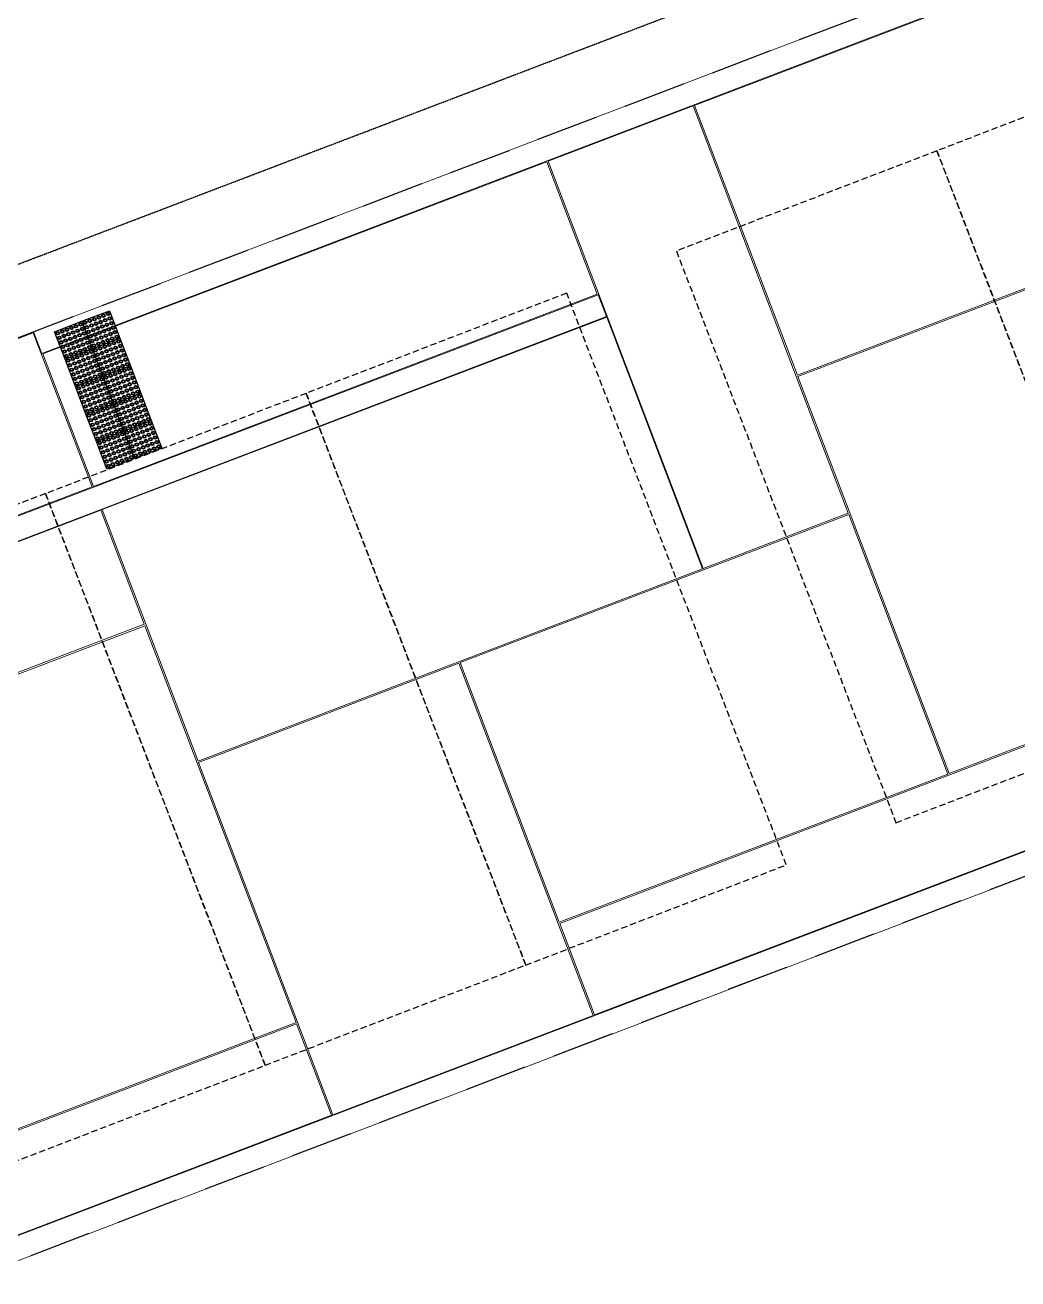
# Model space of a CAD drawing. Header units: millimetres. Extents: x 832728086 to 834530684, y 817551485 to 818349469.
# Drawn here: x 834497992 to 834508128, y 817900382 to 817913177 of the extents above; entities that cross this region are included whole.
import ezdxf

# ---------------------------------------------------------------- set-up
doc = ezdxf.new("R2010")
doc.units = ezdxf.units.MM
doc.header["$LTSCALE"] = 100
doc.linetypes.add('architecture 2$0$HIDDEN', pattern=[9.525, 6.35, -3.175])
doc.linetypes.add('Hidden', pattern=[9.525, 6.35, -3.175])
doc.layers.add('+C-160', color=160, linetype='Hidden')
doc.layers.add('000-Tactile-l', color=8, linetype='Continuous')
doc.layers.add('000-helpline', color=30, linetype='Continuous', lineweight=30, plot=False)
doc.layers.add('architecture 2$0$126-concrete slabs-b', color=3, linetype='Continuous', lineweight=13)
doc.layers.add('architecture 2$0$191-elevation1', color=1, linetype='Continuous', lineweight=13)

# ---------------------------------------------------------------- blocks, each defined once
blk = doc.blocks.new('tactile')
at = {"layer": '000-helpline', "ltscale": 0.015}
for points in [[(834498.349, 817910.097), (834498.629, 817910.204), (834498.736, 817909.924), (834498.456, 817909.817)], [(834498.629, 817910.204), (834498.909, 817910.311), (834499.016, 817910.031), (834498.736, 817909.924)], [(834498.736, 817909.924), (834499.016, 817910.031), (834499.123, 817909.75), (834498.843, 817909.644)], [(834498.456, 817909.817), (834498.736, 817909.924), (834498.843, 817909.644), (834498.563, 817909.537)], [(834498.843, 817909.644), (834499.123, 817909.75), (834499.23, 817909.47), (834498.95, 817909.363)], [(834498.563, 817909.537), (834498.843, 817909.644), (834498.95, 817909.363), (834498.669, 817909.256)], [(834498.95, 817909.363), (834499.23, 817909.47), (834499.337, 817909.19), (834499.057, 817909.083)], [(834498.669, 817909.256), (834498.95, 817909.363), (834499.057, 817909.083), (834498.776, 817908.976)], [(834499.057, 817909.083), (834499.337, 817909.19), (834499.444, 817908.909), (834499.164, 817908.803)], [(834498.776, 817908.976), (834499.057, 817909.083), (834499.164, 817908.803), (834498.883, 817908.696)]]:
    blk.add_lwpolyline(points, close=True, dxfattribs=at)
at = {"layer": '000-Tactile-l', "ltscale": 0.015}
for centre, radius in [((834498.661, 817910.19), 0.0175), ((834498.708, 817910.208), 0.0175), ((834498.708, 817910.208), 0.0125), ((834498.755, 817910.225), 0.0175), ((834498.755, 817910.225), 0.0125), ((834498.802, 817910.243), 0.0175), ((834498.802, 817910.243), 0.0125), ((834498.819, 817910.196), 0.0175), ((834498.819, 817910.196), 0.0125), ((834498.848, 817910.261), 0.0175), ((834498.848, 817910.261), 0.0125), ((834498.866, 817910.214), 0.0175), ((834498.866, 817910.214), 0.0125), ((834498.895, 817910.279), 0.0175), ((834498.895, 817910.279), 0.0125), ((834498.913, 817910.232), 0.0175), ((834498.913, 817910.232), 0.0125), ((834498.381, 817910.083), 0.0175), ((834498.381, 817910.083), 0.0125), ((834498.428, 817910.101), 0.0175), ((834498.428, 817910.101), 0.0125), ((834498.475, 817910.118), 0.0175), ((834498.475, 817910.118), 0.0125), ((834498.492, 817910.072), 0.0175), ((834498.492, 817910.072), 0.0125), ((834498.521, 817910.136), 0.0175), ((834498.521, 817910.136), 0.0125), ((834498.539, 817910.09), 0.0175), ((834498.539, 817910.09), 0.0125), ((834498.568, 817910.154), 0.0175), ((834498.568, 817910.154), 0.0125), ((834498.586, 817910.107), 0.0175), ((834498.586, 817910.107), 0.0125), ((834498.604, 817910.061), 0.0175), ((834498.615, 817910.172), 0.0175), ((834498.615, 817910.172), 0.0125), ((834498.633, 817910.125), 0.0175), ((834498.633, 817910.125), 0.0125), ((834498.65, 817910.078), 0.0175), ((834498.65, 817910.078), 0.0125), ((834498.661, 817910.19), 0.0125), ((834498.679, 817910.143), 0.0175), ((834498.679, 817910.143), 0.0125), ((834498.697, 817910.096), 0.0175), ((834498.697, 817910.096), 0.0125), ((834498.726, 817910.161), 0.0175), ((834498.726, 817910.161), 0.0125), ((834498.744, 817910.114), 0.0175), ((834498.744, 817910.114), 0.0125), ((834498.762, 817910.067), 0.0175), ((834498.762, 817910.067), 0.0125), ((834498.773, 817910.179), 0.0175), ((834498.773, 817910.179), 0.0125), ((834498.79, 817910.132), 0.0175), ((834498.79, 817910.132), 0.0125), ((834498.808, 817910.085), 0.0175), ((834498.808, 817910.085), 0.0125), ((834498.837, 817910.15), 0.0175), ((834498.837, 817910.15), 0.0125), ((834498.855, 817910.103), 0.0175), ((834498.855, 817910.103), 0.0125), ((834498.884, 817910.168), 0.0175), ((834498.884, 817910.168), 0.0125), ((834498.902, 817910.121), 0.0175), ((834498.902, 817910.121), 0.0125), ((834498.92, 817910.074), 0.0175), ((834498.92, 817910.074), 0.0125), ((834498.931, 817910.185), 0.0175), ((834498.931, 817910.185), 0.0125), ((834498.948, 817910.139), 0.0175), ((834498.948, 817910.139), 0.0125), ((834498.966, 817910.092), 0.0175), ((834498.966, 817910.092), 0.0125), ((834498.399, 817910.036), 0.0175), ((834498.399, 817910.036), 0.0125), ((834498.417, 817909.989), 0.0175), ((834498.417, 817909.989), 0.0125), ((834498.435, 817909.943), 0.0175), ((834498.435, 817909.943), 0.0125), ((834498.446, 817910.054), 0.0175), ((834498.446, 817910.054), 0.0125), ((834498.463, 817910.007), 0.0175), ((834498.463, 817910.007), 0.0125), ((834498.481, 817909.96), 0.0175), ((834498.481, 817909.96), 0.0125), ((834498.51, 817910.025), 0.0175), ((834498.51, 817910.025), 0.0125), ((834498.528, 817909.978), 0.0175), ((834498.528, 817909.978), 0.0125), ((834498.546, 817909.932), 0.0175), ((834498.557, 817910.043), 0.0175), ((834498.557, 817910.043), 0.0125), ((834498.575, 817909.996), 0.0175), ((834498.575, 817909.996), 0.0125), ((834498.593, 817909.949), 0.0175), ((834498.593, 817909.949), 0.0125), ((834498.604, 817910.061), 0.0125), ((834498.621, 817910.014), 0.0175), ((834498.621, 817910.014), 0.0125), ((834498.639, 817909.967), 0.0175), ((834498.639, 817909.967), 0.0125), ((834498.668, 817910.032), 0.0175), ((834498.668, 817910.032), 0.0125), ((834498.686, 817909.985), 0.0175), ((834498.686, 817909.985), 0.0125), ((834498.704, 817909.938), 0.0175), ((834498.704, 817909.938), 0.0125), ((834498.715, 817910.05), 0.0175), ((834498.715, 817910.05), 0.0125), ((834498.733, 817910.003), 0.0175), ((834498.733, 817910.003), 0.0125), ((834498.75, 817909.956), 0.0175), ((834498.75, 817909.956), 0.0125), ((834498.779, 817910.021), 0.0175), ((834498.779, 817910.021), 0.0125), ((834498.797, 817909.974), 0.0175), ((834498.797, 817909.974), 0.0125), ((834498.826, 817910.038), 0.0175), ((834498.826, 817910.038), 0.0125), ((834498.844, 817909.992), 0.0175), ((834498.844, 817909.992), 0.0125), ((834498.862, 817909.945), 0.0175), ((834498.862, 817909.945), 0.0125), ((834498.873, 817910.056), 0.0175), ((834498.873, 817910.056), 0.0125), ((834498.891, 817910.01), 0.0175), ((834498.891, 817910.01), 0.0125), ((834498.908, 817909.963), 0.0175), ((834498.908, 817909.963), 0.0125), ((834498.937, 817910.027), 0.0175), ((834498.937, 817910.027), 0.0125), ((834498.955, 817909.981), 0.0175), ((834498.955, 817909.981), 0.0125), ((834498.973, 817909.934), 0.0175), ((834498.984, 817910.045), 0.0175), ((834498.984, 817910.045), 0.0125), ((834499.002, 817909.998), 0.0175), ((834499.002, 817909.998), 0.0125), ((834499.02, 817909.952), 0.0175), ((834499.02, 817909.952), 0.0125), ((834498.452, 817909.896), 0.0175), ((834498.452, 817909.896), 0.0125), ((834498.47, 817909.849), 0.0175), ((834498.47, 817909.849), 0.0125), ((834498.488, 817909.803), 0.0175), ((834498.499, 817909.914), 0.0175), ((834498.499, 817909.914), 0.0125), ((834498.517, 817909.867), 0.0175), ((834498.517, 817909.867), 0.0125), ((834498.535, 817909.82), 0.0175), ((834498.535, 817909.82), 0.0125), ((834498.546, 817909.932), 0.0125), ((834498.564, 817909.885), 0.0175), ((834498.564, 817909.885), 0.0125), ((834498.581, 817909.838), 0.0175), ((834498.581, 817909.838), 0.0125), ((834498.61, 817909.903), 0.0175), ((834498.61, 817909.903), 0.0125), ((834498.628, 817909.856), 0.0175), ((834498.628, 817909.856), 0.0125), ((834498.646, 817909.809), 0.0175), ((834498.646, 817909.809), 0.0125), ((834498.657, 817909.92), 0.0175), ((834498.657, 817909.92), 0.0125), ((834498.675, 817909.874), 0.0175), ((834498.675, 817909.874), 0.0125), ((834498.693, 817909.827), 0.0175), ((834498.693, 817909.827), 0.0125), ((834498.722, 817909.892), 0.0175), ((834498.722, 817909.892), 0.0125), ((834498.739, 817909.845), 0.0175), ((834498.739, 817909.845), 0.0125), ((834498.768, 817909.909), 0.0175), ((834498.768, 817909.909), 0.0125), ((834498.786, 817909.863), 0.0175), ((834498.786, 817909.863), 0.0125), ((834498.804, 817909.816), 0.0175), ((834498.804, 817909.816), 0.0125), ((834498.815, 817909.927), 0.0175), ((834498.815, 817909.927), 0.0125), ((834498.833, 817909.88), 0.0175), ((834498.833, 817909.88), 0.0125), ((834498.851, 817909.834), 0.0175), ((834498.851, 817909.834), 0.0125), ((834498.88, 817909.898), 0.0175), ((834498.88, 817909.898), 0.0125), ((834498.897, 817909.852), 0.0175), ((834498.897, 817909.852), 0.0125), ((834498.915, 817909.805), 0.0175), ((834498.926, 817909.916), 0.0175), ((834498.926, 817909.916), 0.0125), ((834498.944, 817909.869), 0.0175), ((834498.944, 817909.869), 0.0125), ((834498.962, 817909.823), 0.0175), ((834498.962, 817909.823), 0.0125), ((834498.973, 817909.934), 0.0125), ((834498.991, 817909.887), 0.0175), ((834498.991, 817909.887), 0.0125), ((834499.009, 817909.84), 0.0175), ((834499.009, 817909.84), 0.0125), ((834499.038, 817909.905), 0.0175), ((834499.038, 817909.905), 0.0125), ((834499.055, 817909.858), 0.0175), ((834499.055, 817909.858), 0.0125), ((834499.073, 817909.812), 0.0175), ((834499.073, 817909.812), 0.0125), ((834498.488, 817909.803), 0.0125), ((834498.506, 817909.756), 0.0175), ((834498.506, 817909.756), 0.0125), ((834498.524, 817909.709), 0.0175), ((834498.524, 817909.709), 0.0125), ((834498.553, 817909.774), 0.0175), ((834498.553, 817909.774), 0.0125), ((834498.57, 817909.727), 0.0175), ((834498.57, 817909.727), 0.0125), ((834498.588, 817909.68), 0.0175), ((834498.588, 817909.68), 0.0125), ((834498.599, 817909.791), 0.0175), ((834498.599, 817909.791), 0.0125), ((834498.617, 817909.745), 0.0175), ((834498.617, 817909.745), 0.0125), ((834498.635, 817909.698), 0.0175), ((834498.635, 817909.698), 0.0125), ((834498.664, 817909.763), 0.0175), ((834498.664, 817909.763), 0.0125), ((834498.682, 817909.716), 0.0175), ((834498.682, 817909.716), 0.0125), ((834498.71, 817909.78), 0.0175), ((834498.71, 817909.78), 0.0125), ((834498.728, 817909.734), 0.0175), ((834498.728, 817909.734), 0.0125), ((834498.746, 817909.687), 0.0175), ((834498.746, 817909.687), 0.0125), ((834498.757, 817909.798), 0.0175), ((834498.757, 817909.798), 0.0125), ((834498.775, 817909.751), 0.0175), ((834498.775, 817909.751), 0.0125), ((834498.793, 817909.705), 0.0175), ((834498.793, 817909.705), 0.0125), ((834498.822, 817909.769), 0.0175), ((834498.822, 817909.769), 0.0125), ((834498.84, 817909.723), 0.0175), ((834498.84, 817909.723), 0.0125), ((834498.857, 817909.676), 0.0175), ((834498.868, 817909.787), 0.0175), ((834498.868, 817909.787), 0.0125), ((834498.886, 817909.74), 0.0175), ((834498.886, 817909.74), 0.0125), ((834498.904, 817909.694), 0.0175), ((834498.904, 817909.694), 0.0125), ((834498.915, 817909.805), 0.0125), ((834498.933, 817909.758), 0.0175), ((834498.933, 817909.758), 0.0125), ((834498.951, 817909.711), 0.0175), ((834498.951, 817909.711), 0.0125), ((834498.98, 817909.776), 0.0175), ((834498.98, 817909.776), 0.0125), ((834498.998, 817909.729), 0.0175), ((834498.998, 817909.729), 0.0125), ((834499.015, 817909.683), 0.0175), ((834499.015, 817909.683), 0.0125), ((834499.026, 817909.794), 0.0175), ((834499.026, 817909.794), 0.0125), ((834499.044, 817909.747), 0.0175), ((834499.044, 817909.747), 0.0125), ((834499.062, 817909.7), 0.0175), ((834499.062, 817909.7), 0.0125), ((834499.091, 817909.765), 0.0175), ((834499.091, 817909.765), 0.0125), ((834499.109, 817909.718), 0.0175), ((834499.109, 817909.718), 0.0125), ((834498.541, 817909.662), 0.0175), ((834498.541, 817909.662), 0.0125), ((834498.559, 817909.616), 0.0175), ((834498.559, 817909.616), 0.0125), ((834498.577, 817909.569), 0.0175), ((834498.577, 817909.569), 0.0125), ((834498.606, 817909.633), 0.0175), ((834498.606, 817909.633), 0.0125), ((834498.624, 817909.587), 0.0175), ((834498.624, 817909.587), 0.0125), ((834498.653, 817909.651), 0.0175), ((834498.653, 817909.651), 0.0125), ((834498.67, 817909.605), 0.0175), ((834498.67, 817909.605), 0.0125), ((834498.688, 817909.558), 0.0175), ((834498.688, 817909.558), 0.0125), ((834498.699, 817909.669), 0.0175), ((834498.699, 817909.669), 0.0125), ((834498.717, 817909.622), 0.0175), ((834498.717, 817909.622), 0.0125), ((834498.735, 817909.576), 0.0175), ((834498.735, 817909.576), 0.0125), ((834498.764, 817909.64), 0.0175), ((834498.764, 817909.64), 0.0125), ((834498.782, 817909.593), 0.0175), ((834498.782, 817909.593), 0.0125), ((834498.8, 817909.547), 0.0175), ((834498.811, 817909.658), 0.0175), ((834498.811, 817909.658), 0.0125), ((834498.828, 817909.611), 0.0175), ((834498.828, 817909.611), 0.0125), ((834498.846, 817909.565), 0.0175), ((834498.846, 817909.565), 0.0125), ((834498.857, 817909.676), 0.0125), ((834498.875, 817909.629), 0.0175), ((834498.875, 817909.629), 0.0125), ((834498.893, 817909.582), 0.0175), ((834498.893, 817909.582), 0.0125), ((834498.922, 817909.647), 0.0175), ((834498.922, 817909.647), 0.0125), ((834498.94, 817909.6), 0.0175), ((834498.94, 817909.6), 0.0125), ((834498.958, 817909.553), 0.0175), ((834498.958, 817909.553), 0.0125), ((834498.969, 817909.665), 0.0175), ((834498.969, 817909.665), 0.0125), ((834498.986, 817909.618), 0.0175), ((834498.986, 817909.618), 0.0125), ((834499.004, 817909.571), 0.0175), ((834499.004, 817909.571), 0.0125), ((834499.033, 817909.636), 0.0175), ((834499.033, 817909.636), 0.0125), ((834499.051, 817909.589), 0.0175), ((834499.051, 817909.589), 0.0125), ((834499.08, 817909.654), 0.0175), ((834499.08, 817909.654), 0.0125), ((834499.098, 817909.607), 0.0175), ((834499.098, 817909.607), 0.0125), ((834499.115, 817909.56), 0.0175), ((834499.115, 817909.56), 0.0125), ((834499.127, 817909.671), 0.0175), ((834499.127, 817909.671), 0.0125), ((834499.144, 817909.625), 0.0175), ((834499.144, 817909.625), 0.0125), ((834499.162, 817909.578), 0.0175), ((834499.162, 817909.578), 0.0125), ((834498.595, 817909.522), 0.0175), ((834498.595, 817909.522), 0.0125), ((834498.613, 817909.475), 0.0175), ((834498.613, 817909.475), 0.0125), ((834498.63, 817909.429), 0.0175), ((834498.63, 817909.429), 0.0125), ((834498.642, 817909.54), 0.0175), ((834498.642, 817909.54), 0.0125), ((834498.659, 817909.493), 0.0175), ((834498.659, 817909.493), 0.0125), ((834498.677, 817909.447), 0.0175), ((834498.677, 817909.447), 0.0125), ((834498.706, 817909.511), 0.0175), ((834498.706, 817909.511), 0.0125), ((834498.724, 817909.464), 0.0175), ((834498.724, 817909.464), 0.0125), ((834498.753, 817909.529), 0.0175), ((834498.753, 817909.529), 0.0125), ((834498.771, 817909.482), 0.0175), ((834498.771, 817909.482), 0.0125), ((834498.788, 817909.435), 0.0175), ((834498.788, 817909.435), 0.0125), ((834498.8, 817909.547), 0.0125), ((834498.817, 817909.5), 0.0175), ((834498.817, 817909.5), 0.0125), ((834498.835, 817909.453), 0.0175), ((834498.835, 817909.453), 0.0125), ((834498.864, 817909.518), 0.0175), ((834498.864, 817909.518), 0.0125), ((834498.882, 817909.471), 0.0175), ((834498.882, 817909.471), 0.0125), ((834498.9, 817909.424), 0.0175), ((834498.9, 817909.424), 0.0125), ((834498.911, 817909.536), 0.0175), ((834498.911, 817909.536), 0.0125), ((834498.929, 817909.489), 0.0175), ((834498.929, 817909.489), 0.0125), ((834498.946, 817909.442), 0.0175), ((834498.946, 817909.442), 0.0125), ((834498.975, 817909.507), 0.0175), ((834498.975, 817909.507), 0.0125), ((834498.993, 817909.46), 0.0175), ((834498.993, 817909.46), 0.0125), ((834499.022, 817909.525), 0.0175), ((834499.022, 817909.525), 0.0125), ((834499.04, 817909.478), 0.0175), ((834499.04, 817909.478), 0.0125), ((834499.058, 817909.431), 0.0175), ((834499.058, 817909.431), 0.0125), ((834499.069, 817909.542), 0.0175), ((834499.069, 817909.542), 0.0125), ((834499.087, 817909.496), 0.0175), ((834499.087, 817909.496), 0.0125), ((834499.104, 817909.449), 0.0175), ((834499.104, 817909.449), 0.0125), ((834499.133, 817909.513), 0.0175), ((834499.133, 817909.513), 0.0125), ((834499.151, 817909.467), 0.0175), ((834499.151, 817909.467), 0.0125), ((834499.169, 817909.42), 0.0175), ((834499.18, 817909.531), 0.0175), ((834499.18, 817909.531), 0.0125), ((834499.198, 817909.485), 0.0175), ((834499.198, 817909.485), 0.0125), ((834499.216, 817909.438), 0.0175), ((834499.216, 817909.438), 0.0125), ((834498.648, 817909.382), 0.0175), ((834498.648, 817909.382), 0.0125), ((834498.666, 817909.335), 0.0175), ((834498.666, 817909.335), 0.0125), ((834498.695, 817909.4), 0.0175), ((834498.695, 817909.4), 0.0125), ((834498.713, 817909.353), 0.0175), ((834498.713, 817909.353), 0.0125), ((834498.731, 817909.306), 0.0175), ((834498.731, 817909.306), 0.0125), ((834498.742, 817909.418), 0.0175), ((834498.742, 817909.418), 0.0125), ((834498.76, 817909.371), 0.0175), ((834498.76, 817909.371), 0.0125), ((834498.777, 817909.324), 0.0175), ((834498.777, 817909.324), 0.0125), ((834498.806, 817909.389), 0.0175), ((834498.806, 817909.389), 0.0125), ((834498.824, 817909.342), 0.0175), ((834498.824, 817909.342), 0.0125), ((834498.842, 817909.295), 0.0175), ((834498.842, 817909.295), 0.0125), ((834498.853, 817909.407), 0.0175), ((834498.853, 817909.407), 0.0125), ((834498.871, 817909.36), 0.0175), ((834498.871, 817909.36), 0.0125), ((834498.889, 817909.313), 0.0175), ((834498.889, 817909.313), 0.0125), ((834498.918, 817909.378), 0.0175), ((834498.918, 817909.378), 0.0125), ((834498.935, 817909.331), 0.0175), ((834498.935, 817909.331), 0.0125), ((834498.964, 817909.395), 0.0175), ((834498.964, 817909.395), 0.0125), ((834498.982, 817909.349), 0.0175), ((834498.982, 817909.349), 0.0125), ((834499, 817909.302), 0.0175), ((834499, 817909.302), 0.0125), ((834499.011, 817909.413), 0.0175), ((834499.011, 817909.413), 0.0125), ((834499.029, 817909.367), 0.0175), ((834499.029, 817909.367), 0.0125), ((834499.047, 817909.32), 0.0175), ((834499.047, 817909.32), 0.0125), ((834499.075, 817909.384), 0.0175), ((834499.075, 817909.384), 0.0125), ((834499.093, 817909.338), 0.0175), ((834499.093, 817909.338), 0.0125), ((834499.111, 817909.291), 0.0175), ((834499.122, 817909.402), 0.0175), ((834499.122, 817909.402), 0.0125), ((834499.14, 817909.355), 0.0175), ((834499.14, 817909.355), 0.0125), ((834499.158, 817909.309), 0.0175), ((834499.158, 817909.309), 0.0125), ((834499.169, 817909.42), 0.0125), ((834499.187, 817909.373), 0.0175), ((834499.187, 817909.373), 0.0125), ((834499.205, 817909.327), 0.0175), ((834499.205, 817909.327), 0.0125), ((834499.233, 817909.391), 0.0175), ((834499.233, 817909.391), 0.0125), ((834499.251, 817909.344), 0.0175), ((834499.251, 817909.344), 0.0125), ((834499.269, 817909.298), 0.0175), ((834499.269, 817909.298), 0.0125), ((834498.684, 817909.289), 0.0175), ((834498.684, 817909.289), 0.0125), ((834498.702, 817909.242), 0.0175), ((834498.702, 817909.242), 0.0125), ((834498.72, 817909.195), 0.0175), ((834498.72, 817909.195), 0.0125), ((834498.748, 817909.26), 0.0175), ((834498.748, 817909.26), 0.0125), ((834498.766, 817909.213), 0.0175), ((834498.766, 817909.213), 0.0125), ((834498.784, 817909.166), 0.0175), ((834498.795, 817909.278), 0.0175), ((834498.795, 817909.278), 0.0125), ((834498.813, 817909.231), 0.0175), ((834498.813, 817909.231), 0.0125), ((834498.831, 817909.184), 0.0175), ((834498.831, 817909.184), 0.0125), ((834498.86, 817909.249), 0.0175), ((834498.86, 817909.249), 0.0125), ((834498.878, 817909.202), 0.0175), ((834498.878, 817909.202), 0.0125), ((834498.906, 817909.266), 0.0175), ((834498.906, 817909.266), 0.0125), ((834498.924, 817909.22), 0.0175), ((834498.924, 817909.22), 0.0125), ((834498.942, 817909.173), 0.0175), ((834498.942, 817909.173), 0.0125), ((834498.953, 817909.284), 0.0175), ((834498.953, 817909.284), 0.0125), ((834498.971, 817909.238), 0.0175), ((834498.971, 817909.238), 0.0125), ((834498.989, 817909.191), 0.0175), ((834498.989, 817909.191), 0.0125), ((834499.018, 817909.255), 0.0175), ((834499.018, 817909.255), 0.0125), ((834499.035, 817909.209), 0.0175), ((834499.035, 817909.209), 0.0125), ((834499.064, 817909.273), 0.0175), ((834499.064, 817909.273), 0.0125), ((834499.082, 817909.226), 0.0175), ((834499.082, 817909.226), 0.0125), ((834499.1, 817909.18), 0.0175), ((834499.1, 817909.18), 0.0125), ((834499.111, 817909.291), 0.0125), ((834499.129, 817909.244), 0.0175), ((834499.129, 817909.244), 0.0125), ((834499.147, 817909.198), 0.0175), ((834499.147, 817909.198), 0.0125), ((834499.176, 817909.262), 0.0175), ((834499.176, 817909.262), 0.0125), ((834499.193, 817909.215), 0.0175), ((834499.193, 817909.215), 0.0125), ((834499.211, 817909.169), 0.0175), ((834499.211, 817909.169), 0.0125), ((834499.222, 817909.28), 0.0175), ((834499.222, 817909.28), 0.0125), ((834499.24, 817909.233), 0.0175), ((834499.24, 817909.233), 0.0125), ((834499.258, 817909.186), 0.0175), ((834499.258, 817909.186), 0.0125), ((834499.287, 817909.251), 0.0175), ((834499.287, 817909.251), 0.0125), ((834499.305, 817909.204), 0.0175), ((834499.305, 817909.204), 0.0125), ((834498.737, 817909.148), 0.0175), ((834498.737, 817909.148), 0.0125), ((834498.755, 817909.102), 0.0175), ((834498.755, 817909.102), 0.0125), ((834498.773, 817909.055), 0.0175), ((834498.773, 817909.055), 0.0125), ((834498.784, 817909.166), 0.0125), ((834498.802, 817909.12), 0.0175), ((834498.802, 817909.12), 0.0125), ((834498.82, 817909.073), 0.0175), ((834498.82, 817909.073), 0.0125), ((834498.849, 817909.137), 0.0175), ((834498.849, 817909.137), 0.0125), ((834498.866, 817909.091), 0.0175), ((834498.866, 817909.091), 0.0125), ((834498.884, 817909.044), 0.0175), ((834498.884, 817909.044), 0.0125), ((834498.895, 817909.155), 0.0175), ((834498.895, 817909.155), 0.0125), ((834498.913, 817909.108), 0.0175), ((834498.913, 817909.108), 0.0125), ((834498.931, 817909.062), 0.0175), ((834498.931, 817909.062), 0.0125), ((834498.96, 817909.126), 0.0175), ((834498.96, 817909.126), 0.0125), ((834498.978, 817909.08), 0.0175), ((834498.978, 817909.08), 0.0125), ((834499.007, 817909.144), 0.0175), ((834499.007, 817909.144), 0.0125), ((834499.024, 817909.097), 0.0175), ((834499.024, 817909.097), 0.0125), ((834499.042, 817909.051), 0.0175), ((834499.042, 817909.051), 0.0125), ((834499.053, 817909.162), 0.0175), ((834499.053, 817909.162), 0.0125), ((834499.071, 817909.115), 0.0175), ((834499.071, 817909.115), 0.0125), ((834499.089, 817909.068), 0.0175), ((834499.089, 817909.068), 0.0125), ((834499.118, 817909.133), 0.0175), ((834499.118, 817909.133), 0.0125), ((834499.136, 817909.086), 0.0175), ((834499.136, 817909.086), 0.0125), ((834499.153, 817909.04), 0.0175), ((834499.153, 817909.04), 0.0125), ((834499.165, 817909.151), 0.0175), ((834499.165, 817909.151), 0.0125), ((834499.182, 817909.104), 0.0175), ((834499.182, 817909.104), 0.0125), ((834499.2, 817909.057), 0.0175), ((834499.2, 817909.057), 0.0125), ((834499.229, 817909.122), 0.0175), ((834499.229, 817909.122), 0.0125), ((834499.247, 817909.075), 0.0175), ((834499.247, 817909.075), 0.0125), ((834499.276, 817909.14), 0.0175), ((834499.276, 817909.14), 0.0125), ((834499.294, 817909.093), 0.0175), ((834499.294, 817909.093), 0.0125), ((834499.311, 817909.046), 0.0175), ((834499.311, 817909.046), 0.0125), ((834499.323, 817909.158), 0.0175), ((834499.323, 817909.158), 0.0125), ((834499.34, 817909.111), 0.0175), ((834499.34, 817909.111), 0.0125), ((834499.358, 817909.064), 0.0175), ((834499.358, 817909.064), 0.0125), ((834498.791, 817909.008), 0.0175), ((834498.791, 817909.008), 0.0125), ((834498.809, 817908.962), 0.0175), ((834498.809, 817908.962), 0.0125), ((834498.826, 817908.915), 0.0175), ((834498.826, 817908.915), 0.0125), ((834498.838, 817909.026), 0.0175), ((834498.838, 817909.026), 0.0125), ((834498.855, 817908.979), 0.0175), ((834498.855, 817908.979), 0.0125), ((834498.873, 817908.933), 0.0175), ((834498.873, 817908.933), 0.0125), ((834498.902, 817908.997), 0.0175), ((834498.902, 817908.997), 0.0125), ((834498.92, 817908.95), 0.0175), ((834498.92, 817908.95), 0.0125), ((834498.949, 817909.015), 0.0175), ((834498.949, 817909.015), 0.0125), ((834498.967, 817908.968), 0.0175), ((834498.967, 817908.968), 0.0125), ((834498.984, 817908.922), 0.0175), ((834498.984, 817908.922), 0.0125), ((834498.995, 817909.033), 0.0175), ((834498.995, 817909.033), 0.0125), ((834499.013, 817908.986), 0.0175), ((834499.013, 817908.986), 0.0125), ((834499.031, 817908.939), 0.0175), ((834499.031, 817908.939), 0.0125), ((834499.06, 817909.004), 0.0175), ((834499.06, 817909.004), 0.0125), ((834499.078, 817908.957), 0.0175), ((834499.078, 817908.957), 0.0125), ((834499.096, 817908.91), 0.0175), ((834499.107, 817909.022), 0.0175), ((834499.107, 817909.022), 0.0125), ((834499.125, 817908.975), 0.0175), ((834499.125, 817908.975), 0.0125), ((834499.142, 817908.928), 0.0175), ((834499.142, 817908.928), 0.0125), ((834499.171, 817908.993), 0.0175), ((834499.171, 817908.993), 0.0125), ((834499.189, 817908.946), 0.0175), ((834499.189, 817908.946), 0.0125), ((834499.218, 817909.011), 0.0175), ((834499.218, 817909.011), 0.0125), ((834499.236, 817908.964), 0.0175), ((834499.236, 817908.964), 0.0125), ((834499.254, 817908.917), 0.0175), ((834499.254, 817908.917), 0.0125), ((834499.265, 817909.028), 0.0175), ((834499.265, 817909.028), 0.0125), ((834499.283, 817908.982), 0.0175), ((834499.283, 817908.982), 0.0125), ((834499.3, 817908.935), 0.0175), ((834499.3, 817908.935), 0.0125), ((834499.329, 817909), 0.0175), ((834499.329, 817909), 0.0125), ((834499.347, 817908.953), 0.0175), ((834499.347, 817908.953), 0.0125), ((834499.376, 817909.017), 0.0175), ((834499.376, 817909.017), 0.0125), ((834499.394, 817908.971), 0.0175), ((834499.394, 817908.971), 0.0125), ((834499.412, 817908.924), 0.0175), ((834499.412, 817908.924), 0.0125), ((834498.844, 817908.868), 0.0175), ((834498.844, 817908.868), 0.0125), ((834498.862, 817908.821), 0.0175), ((834498.862, 817908.821), 0.0125), ((834498.891, 817908.886), 0.0175), ((834498.891, 817908.886), 0.0125), ((834498.909, 817908.839), 0.0175), ((834498.909, 817908.839), 0.0125), ((834498.927, 817908.792), 0.0175), ((834498.927, 817908.792), 0.0125), ((834498.938, 817908.904), 0.0175), ((834498.938, 817908.904), 0.0125), ((834498.955, 817908.857), 0.0175), ((834498.955, 817908.857), 0.0125), ((834498.973, 817908.81), 0.0175), ((834498.973, 817908.81), 0.0125), ((834499.002, 817908.875), 0.0175), ((834499.002, 817908.875), 0.0125), ((834499.02, 817908.828), 0.0175), ((834499.02, 817908.828), 0.0125), ((834499.038, 817908.781), 0.0175), ((834499.049, 817908.893), 0.0175), ((834499.049, 817908.893), 0.0125), ((834499.067, 817908.846), 0.0175), ((834499.067, 817908.846), 0.0125), ((834499.085, 817908.799), 0.0175), ((834499.085, 817908.799), 0.0125), ((834499.096, 817908.91), 0.0125), ((834499.113, 817908.864), 0.0175), ((834499.113, 817908.864), 0.0125), ((834499.131, 817908.817), 0.0175), ((834499.131, 817908.817), 0.0125), ((834499.16, 817908.882), 0.0175), ((834499.16, 817908.882), 0.0125), ((834499.178, 817908.835), 0.0175), ((834499.178, 817908.835), 0.0125), ((834499.207, 817908.899), 0.0175), ((834499.207, 817908.899), 0.0125), ((834499.225, 817908.853), 0.0175), ((834499.225, 817908.853), 0.0125), ((834499.271, 817908.87), 0.0175), ((834499.271, 817908.87), 0.0125), ((834499.318, 817908.888), 0.0175), ((834499.318, 817908.888), 0.0125), ((834499.365, 817908.906), 0.0175), ((834499.365, 817908.906), 0.0125), ((834498.88, 817908.775), 0.0175), ((834498.88, 817908.775), 0.0125), ((834498.898, 817908.728), 0.0175), ((834498.898, 817908.728), 0.0125), ((834498.944, 817908.746), 0.0175), ((834498.944, 817908.746), 0.0125), ((834498.991, 817908.764), 0.0175), ((834498.991, 817908.764), 0.0125), ((834499.038, 817908.781), 0.0125)]:
    blk.add_circle(centre, radius, dxfattribs=at)
blk = doc.blocks.new('architecture 2$0$A$C364D581F')
at = {"color": 1, "linetype": 'architecture 2$0$HIDDEN', "ltscale": 0.0001, "elevation": 4.175}
for points in [[(834509.543, 817906.06), (834512.204, 817907.082), (834509.962, 817912.916), (834507.301, 817911.894)], [(834506.883, 817905.038), (834509.543, 817906.06), (834507.301, 817911.894), (834504.641, 817910.872)], [(834503.103, 817903.585), (834505.763, 817904.607), (834503.521, 817910.441), (834500.861, 817909.419)], [(834500.442, 817902.562), (834503.103, 817903.585), (834500.861, 817909.419), (834498.2, 817908.396)], [(834497.782, 817901.54), (834500.442, 817902.562), (834498.2, 817908.396), (834495.54, 817907.374)]]:
    blk.add_lwpolyline(points, close=True, dxfattribs=at)
blk = doc.blocks.new('architecture 2$0$A$C77E518AF')
at = {"layer": 'architecture 2$0$126-concrete slabs-b'}
for points in [[(834505.876, 817909.604), (834511.02, 817911.565), (834509.97, 817914.319), (834504.826, 817912.358)], [(834506.396, 817908.197), (834504.915, 817907.632), (834503.331, 817911.788), (834504.812, 817912.352)], [(834503.833, 817910.43), (834498.689, 817908.469), (834498.173, 817909.821), (834503.317, 817911.782)], [(834512.569, 817907.501), (834507.426, 817905.539), (834505.881, 817909.59), (834511.025, 817911.551)], [(834499.758, 817905.666), (834504.908, 817907.63), (834503.93, 817910.197), (834498.779, 817908.233)], [(834496.016, 817907.45), (834498.675, 817908.464), (834498.074, 817910.038), (834495.416, 817909.025)], [(834493.434, 817906.195), (834498.765, 817908.227), (834499.209, 817907.062), (834493.878, 817905.03)], [(834503.445, 817904.022), (834507.412, 817905.534), (834506.402, 817908.183), (834502.435, 817906.671)], [(834499.214, 817907.048), (834493.884, 817905.016), (834495.428, 817900.965), (834500.759, 817902.998)], [(834501.133, 817902.057), (834503.792, 817903.071), (834502.421, 817906.665), (834499.763, 817905.652)], [(834509.902, 817906.468), (834503.451, 817904.008), (834503.806, 817903.076), (834510.258, 817905.536)], [(834495.434, 817900.951), (834500.764, 817902.984), (834501.119, 817902.052), (834495.789, 817900.019)]]:
    blk.add_lwpolyline(points, close=True, dxfattribs=at)
at = {"layer": 'architecture 2$0$191-elevation1'}
for points in [[(834498.079, 817910.048), (834527.54, 817921.281), (834530.675, 817913.058), (834436.148, 817877.017), (834433.013, 817885.24), (834433.235, 817885.324), (834436.285, 817877.324), (834530.366, 817913.195), (834527.401, 817920.973), (834498.164, 817909.826)], [(834503.842, 817910.426), (834496.012, 817907.44), (834495.406, 817909.029), (834453.677, 817893.118), (834454.282, 817891.53), (834447.33, 817888.879), (834447.415, 817888.657), (834454.589, 817891.392), (834453.984, 817892.981), (834495.269, 817908.722), (834495.875, 817907.133), (834503.927, 817910.204)]]:
    blk.add_lwpolyline(points, close=True, dxfattribs=at)
blk = doc.blocks.new('A$C062A3D83')
at = {"layer": '+C-160', "ltscale": 0.001}
blk.add_line((108683, -119651), (202901, -83728), dxfattribs=at)
at = {"layer": '+C-160'}
for p, q in [((109586, -120056), (204216, -83976)), ((207351, -92198), (112721, -128279))]:
    blk.add_line(p, q, dxfattribs=at)
at = {"layer": '+C-160', "xscale": 1000, "yscale": 1000}
for name in ['architecture 2$0$A$C77E518AF', 'architecture 2$0$A$C364D581F']:
    blk.add_blockref(name, (-834323333, -818005260), dxfattribs=at)

msp = doc.modelspace()

# ---------------------------------------------------------------- block references
at = {"layer": '+C-160', "ltscale": 5}
msp.add_blockref('A$C062A3D83', (834323333.3128, 818005260.0327), dxfattribs=at)
at = {"layer": '000-Tactile-l', "xscale": 1000, "yscale": 1000, "zscale": 1000}
msp.add_blockref('tactile', (-56.4905, -49.2817, -0.0703), dxfattribs=at)

doc.saveas('drawing.dxf')
